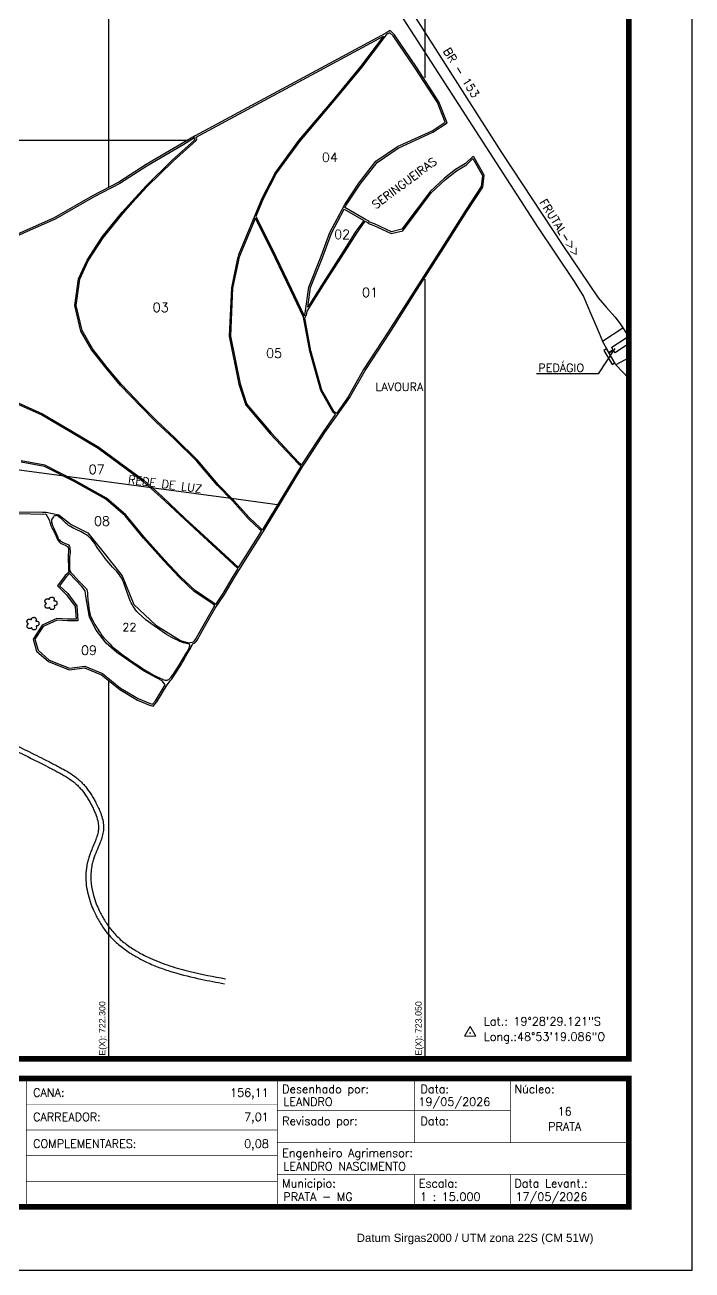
# Model space of a CAD drawing. Header units: millimetres. Extents: x 720489 to 723639, y 7843424 to 7847879.
# Drawn here: x 722057 to 723639, y 7843424 to 7846381 of the extents above; entities that cross this region are included whole.
import ezdxf
from ezdxf.enums import TextEntityAlignment as Align

# ---------------------------------------------------------------- set-up
doc = ezdxf.new("R2010")
doc.units = ezdxf.units.MM
for name, pattern in [('CONTINUO', [0]), ('HIDDEN', [0.375, 0.25, -0.125]), ('LIN0', [0])]:
    doc.linetypes.add(name, pattern=pattern)
for name, color, linetype in [('0114001123001', 5, 'Continuous'), ('0114001123002', 5, 'Continuous'), ('0114001123003', 5, 'Continuous'), ('0114001123004', 5, 'Continuous'), ('0114001123005', 5, 'Continuous'), ('0114001123006', 5, 'Continuous'), ('0114001123007', 5, 'Continuous'), ('0114001123008', 5, 'Continuous'), ('0114001123009', 5, 'Continuous'), ('0114001124', 1, 'Continuous'), ("CURSOS_D'ÁGUA", 4, 'Continuous'), ('ESTRADA', 1, 'HIDDEN'), ('MALHA', 8, 'Continuous'), ('MARGEM', 5, 'Continuous'), ('MATO', 3, 'Continuous'), ('REDE_DE_LUZ', 6, 'Continuous'), ('TEXTO', 7, 'Continuous'), ('TG', 7, 'LIN0')]:
    doc.layers.add(name, color=color, linetype=linetype)
doc.layers.add('0114001124022', color=5, linetype='Continuous', lineweight=25)
doc.styles.add('marcelo', font='arial.ttf')
doc.styles.add('Simplex', font='simplex.shx')
doc.styles.get("Standard").update_dxf_attribs({"font": 'arial.ttf'})

# ---------------------------------------------------------------- blocks, each defined once
blk = doc.blocks.new('mato')
at = {"layer": 'MATO', "color": 94, "linetype": 'CONTINUO'}
blk.add_lwpolyline([(734601.6, 7824194.7), (734600.8, 7824194.1), (734600, 7824193.3), (734599.1, 7824192.6), (734598, 7824192.3), (734596.9, 7824192.2), (734595.8, 7824192.2), (734594.9, 7824192.4), (734594.2, 7824192.7), (734593.5, 7824193.1), (734592.9, 7824193.6), (734592.3, 7824194.1), (734591.8, 7824194.7), (734591.5, 7824195.3), (734591.3, 7824195.9), (734591.2, 7824196.6), (734591, 7824197.5), (734591, 7824198.4), (734591, 7824199.3), (734591.2, 7824200), (734591.5, 7824200.5), (734591.9, 7824201), (734592.1, 7824201.5), (734592.4, 7824201.9), (734592.8, 7824202.3), (734594.2, 7824203.2), (734594.7, 7824203.6), (734594.5, 7824203.7), (734593.5, 7824204), (734593.1, 7824204.2), (734592.7, 7824204.5), (734592.3, 7824204.9), (734591.8, 7824205.6), (734591.3, 7824206.3), (734590.9, 7824207.1), (734590.7, 7824208), (734590.6, 7824208.8), (734590.7, 7824209.7), (734590.9, 7824210.7), (734591.3, 7824211.6), (734591.7, 7824212.4), (734592, 7824212.8), (734592.3, 7824213.1), (734592.7, 7824213.4), (734593.3, 7824213.8), (734593.9, 7824214.2), (734594.6, 7824214.5), (734595.3, 7824214.7), (734596, 7824214.8), (734596.6, 7824214.8), (734597.2, 7824214.8), (734597.8, 7824214.7), (734598.2, 7824214.6), (734598.7, 7824214.4), (734599.1, 7824214.3), (734599.5, 7824214), (734600, 7824213.4), (734600.5, 7824213), (734600.9, 7824212.8), (734601.1, 7824213.4), (734601.2, 7824214.2), (734601.3, 7824215.1), (734601.4, 7824215.5), (734601.5, 7824215.8), (734602, 7824216.5), (734602.3, 7824217), (734602.7, 7824217.4), (734603.2, 7824217.6), (734603.7, 7824217.8), (734604.3, 7824218), (734605.3, 7824218.4), (734605.8, 7824218.6), (734606.3, 7824218.7), (734606.9, 7824218.8), (734607.5, 7824218.8), (734608, 7824218.8), (734608.6, 7824218.7), (734609.1, 7824218.6), (734609.5, 7824218.4), (734610, 7824218.1), (734610.4, 7824217.9), (734610.7, 7824217.6), (734611, 7824217.2), (734611.3, 7824216.8), (734611.7, 7824216.3), (734611.9, 7824215.7), (734612.2, 7824215.1), (734612.4, 7824214.6), (734612.5, 7824214), (734612.5, 7824213.3), (734612.2, 7824212.1), (734611.9, 7824210.9), (734611.7, 7824210), (734612.4, 7824209.8), (734613.2, 7824209.9), (734614.1, 7824210), (734614.7, 7824209.9), (734615.4, 7824209.8), (734616, 7824209.5), (734616.6, 7824209.1), (734617.3, 7824208.6), (734617.8, 7824208.1), (734618.2, 7824207.9), (734618.6, 7824207.5), (734618.8, 7824207), (734619, 7824205.5), (734619.1, 7824203.9), (734619.1, 7824202.4), (734618.8, 7824201.5), (734618.4, 7824200.9), (734618, 7824200.3), (734617.5, 7824199.8), (734617, 7824199.3), (734616.5, 7824199), (734615.7, 7824198.7), (734614.9, 7824198.5), (734614.1, 7824198.3), (734613.3, 7824198.6), (734612.6, 7824198.7), (734612.1, 7824198.5), (734612.3, 7824197.3), (734613.2, 7824194.3), (734613.1, 7824193.5), (734613, 7824192.9), (734612.3, 7824191.8), (734611.9, 7824191.2), (734611.4, 7824190.7), (734611, 7824190.3), (734610.6, 7824189.9), (734610.1, 7824189.6), (734609.5, 7824189.4), (734608.8, 7824189.2), (734608.2, 7824189.2), (734607.5, 7824189.1), (734606.8, 7824189.2), (734605.7, 7824189.3), (734605.3, 7824189.5), (734604.8, 7824189.7), (734604.2, 7824190.1), (734603.7, 7824190.7), (734603.2, 7824191.3), (734602.7, 7824191.7), (734602.3, 7824192.2), (734602, 7824192.7), (734601.9, 7824194.3), (734601.7, 7824195)], dxfattribs=at)

msp = doc.modelspace()

# ---------------------------------------------------------------- linework, layer by layer
at = {"layer": '0114001123001'}
msp.add_lwpolyline([(722864.3, 7845914.5), (722870, 7845911.3), (722871.8, 7845909.2), (722884.3, 7845904.7), (722926, 7845885.2), (722953.3, 7845892.1), (722990.7, 7845942), (723021.5, 7845982.7), (723055, 7846013.7), (723080.8, 7846034.4), (723104.7, 7846048.4), (723119.4, 7846063.3), (723142.1, 7846022.9), (723139.3, 7845996.7), (723102, 7845939.9), (723047.2, 7845853.9), (722984.2, 7845755), (722918.9, 7845652), (722860.3, 7845562.3), (722823.5, 7845497.5), (722820.5, 7845493.1), (722795.9, 7845458.2), (722792.9, 7845460.2), (722790.7, 7845462.1), (722761.5, 7845513.8), (722735.4, 7845607), (722721.1, 7845685.3), (722724.5, 7845691.1), (722725.8, 7845695.3), (722726.6, 7845701), (722767.8, 7845766.5), (722815, 7845840.7), (722845.5, 7845888.9)], close=True, dxfattribs=at)
at = {"layer": '0114001123002'}
msp.add_lwpolyline([(722814.2, 7845943.3), (722860.8, 7845916.5), (722842.2, 7845891.1), (722811.6, 7845842.8), (722764.4, 7845768.6), (722728, 7845710.7), (722734.7, 7845757), (722763.6, 7845830.1), (722783.9, 7845886.5)], close=True, dxfattribs=at)
at = {"layer": '0114001123003'}
msp.add_lwpolyline([(722463, 7846114), (722907.6, 7846354.1), (722853.3, 7846281.8), (722787.8, 7846202.6), (722705.7, 7846106.2), (722651.4, 7846031), (722619.3, 7845968.8), (722597.1, 7845914.4), (722564, 7845834.7), (722561.9, 7845828.2), (722560.4, 7845823.2), (722546.7, 7845756.5), (722541.6, 7845641.4), (722564.8, 7845527.6), (722581.1, 7845477.8), (722581.7, 7845478.2), (722583.4, 7845475.3), (722638.5, 7845410.2), (722704.8, 7845339.8), (722712.4, 7845333.8), (722619.8, 7845181.5), (722616.7, 7845184.9), (722588.9, 7845211.2), (722552.3, 7845251.9), (722515.5, 7845289.6), (722467.2, 7845346.8), (722413.7, 7845399.3), (722369.8, 7845440.6), (722334.2, 7845476.7), (722285.8, 7845526.7), (722252.1, 7845567.4), (722218, 7845610.6), (722192.8, 7845655), (722178.4, 7845714.4), (722186.9, 7845776.7), (722207.2, 7845820.9), (722242.5, 7845875.5), (722290.1, 7845933.8), (722313, 7845959.5), (722346.5, 7845996.2), (722408.6, 7846057.1), (722463.4, 7846106.2), (722464.7, 7846110.2)], close=True, dxfattribs=at)
at = {"layer": '0114001123004'}
msp.add_lwpolyline([(722604.9, 7845925.5), (722608.8, 7845918.7), (722653.2, 7845829), (722689.7, 7845753.4), (722719.4, 7845690.3), (722720.8, 7845692.7), (722721.8, 7845696.2), (722730.8, 7845758), (722759.9, 7845831.5), (722780.2, 7845888.1), (722815.6, 7845954.4), (722848.8, 7846005.4), (722889.6, 7846057.2), (722940.4, 7846091.8), (723022.9, 7846129.3), (723053.7, 7846150.2), (723035.5, 7846196.6), (722982.6, 7846278.2), (722930.7, 7846354.6), (722922.4, 7846362.3), (722914.6, 7846357.9), (722913.9, 7846357.5), (722855.7, 7846279.9), (722790.1, 7846200.7), (722708, 7846104.3), (722653.9, 7846029.5), (722622, 7845967.6)], close=True, dxfattribs=at)
at = {"layer": '0114001123005'}
msp.add_lwpolyline([(722603.4, 7845922), (722599.9, 7845913.2), (722566.9, 7845833.6), (722564.8, 7845827.3), (722563.3, 7845822.5), (722549.7, 7845756.1), (722544.6, 7845641.7), (722567.7, 7845528.4), (722582.9, 7845482), (722585.9, 7845477.1), (722640.8, 7845412.2), (722706.8, 7845342), (722714, 7845336.3), (722719.9, 7845345.7), (722765.4, 7845414.9), (722794.1, 7845455.7), (722791, 7845457.8), (722788.3, 7845460.2), (722758.8, 7845512.6), (722732.5, 7845606.4), (722717.9, 7845686.6), (722687, 7845752.1), (722650.5, 7845827.7), (722606.1, 7845917.3)], close=True, dxfattribs=at)
at = {"layer": '0114001123006'}
msp.add_lwpolyline([(722032.5, 7845487.2), (722098.8, 7845457.5), (722166.2, 7845417.9), (722232.1, 7845378), (722280.9, 7845342.9), (722339, 7845299.9), (722381.7, 7845262), (722437.4, 7845209.1), (722473, 7845176.3), (722531.9, 7845122.1), (722563.9, 7845092.6), (722580.4, 7845118.9), (722618.2, 7845178.8), (722614.6, 7845182.8), (722586.7, 7845209.1), (722550.1, 7845249.8), (722513.3, 7845287.6), (722465, 7845344.7), (722411.6, 7845397.1), (722367.7, 7845438.5), (722332.1, 7845474.6), (722283.5, 7845524.7), (722249.7, 7845565.5), (722215.5, 7845608.9), (722190, 7845653.9), (722175.4, 7845714.3), (722184, 7845777.6), (722204.5, 7845822.3), (722240.1, 7845877.2), (722287.8, 7845935.8), (722310.8, 7845961.5), (722344.4, 7845998.3), (722406.6, 7846059.3), (722459.3, 7846107), (722460.7, 7846109.7), (722459.2, 7846112.6), (722434.3, 7846096.9), (722346.5, 7846045.7), (722282.1, 7846004.2), (722219.4, 7845971.8), (722128.7, 7845919.5), (722062.7, 7845890.1), (722004.1, 7845863.5)], dxfattribs=at)
at = {"layer": '0114001123007'}
msp.add_lwpolyline([(722031.4, 7845484.4), (722097.4, 7845454.8), (722164.6, 7845415.3), (722230.5, 7845375.5), (722279.2, 7845340.5), (722337.1, 7845297.6), (722379.7, 7845259.8), (722435.3, 7845207), (722470.9, 7845174.1), (722529.9, 7845119.9), (722562.3, 7845090), (722550.4, 7845071.2), (722526.7, 7845030.8), (722509.4, 7845005), (722502.8, 7845009.4), (722460.5, 7845037.8), (722425.7, 7845070.6), (722388.3, 7845111), (722340.9, 7845163.7), (722296.6, 7845217.3), (722250.7, 7845257.2), (722175.3, 7845299.4), (722104.3, 7845335.1), (722048.4, 7845345.5)], dxfattribs=at)
at = {"layer": '0114001123008'}
msp.add_lwpolyline([(722042.5, 7845224.4), (722099, 7845223.5), (722107.6, 7845224), (722137.6, 7845217.7), (722167, 7845194.5), (722206.5, 7845175.2), (722245.2, 7845126.6), (722287.7, 7845072.8), (722315, 7845004.3), (722367.8, 7844955.3), (722426, 7844918.8), (722444.9, 7844914), (722457.7, 7844915.7), (722462.8, 7844923.4), (722479.6, 7844953.8), (722505.1, 7844998.4), (722507.8, 7845002.5), (722501.1, 7845006.9), (722458.6, 7845035.5), (722423.6, 7845068.4), (722386.1, 7845109), (722338.6, 7845161.8), (722294.5, 7845215.2), (722248.9, 7845254.7), (722173.9, 7845296.7), (722103.3, 7845332.2), (722047.9, 7845342.6)], dxfattribs=at)
at = {"layer": '0114001123009'}
msp.add_lwpolyline([(722155.8, 7845070.9), (722139.4, 7845049.1), (722158.5, 7845030.6), (722180.2, 7845001.5), (722182.7, 7844966.1), (722158.1, 7844966.1), (722133.4, 7844967.7), (722100.4, 7844952.6), (722080.9, 7844922.1), (722088.2, 7844895.9), (722114.7, 7844872.7), (722162.6, 7844853.6), (722199.1, 7844858.4), (722240.9, 7844841), (722284.1, 7844806.2), (722325.6, 7844781.3), (722354, 7844769.6), (722359.8, 7844768.1), (722366.5, 7844775.9), (722389.6, 7844813.6), (722382.8, 7844823.3), (722338.3, 7844847.5), (722275.3, 7844890.4), (722249.8, 7844912.5), (722226, 7844943.6), (722210.1, 7844974.2), (722201.3, 7845024.4), (722200.1, 7845036.9), (722192.1, 7845047.2), (722162.6, 7845078.1)], close=True, dxfattribs=at)
at = {"layer": '0114001124', "linetype": 'Continuous'}
msp.add_lwpolyline([(722042.3, 7845220.4), (722099.1, 7845219.4), (722106.8, 7845219.9), (722106.9, 7845219.9), (722114.7, 7845205.3), (722115.5, 7845203), (722116.2, 7845200.5), (722117.1, 7845197.7), (722118.1, 7845194.5), (722119.3, 7845191), (722121, 7845187.4), (722122.8, 7845183.6), (722124.7, 7845180), (722126.7, 7845176.3), (722130.3, 7845168.7), (722131.9, 7845164.8), (722133.5, 7845160.6), (722135.7, 7845156.7), (722138.3, 7845153.3), (722141.3, 7845150.6), (722144.8, 7845148.3), (722148.6, 7845146.8), (722152.3, 7845145.5), (722155.8, 7845143.8), (722158.4, 7845142.2), (722160, 7845140.1), (722160.6, 7845137.4), (722160.7, 7845134.1), (722160.6, 7845130.3), (722160, 7845121.8), (722159.8, 7845117.6), (722159.8, 7845113.5), (722159.7, 7845109.2), (722159.7, 7845104.8), (722160.1, 7845100.8), (722160.6, 7845094.5), (722160.6, 7845091.9), (722160.4, 7845089.5), (722160.2, 7845087.5), (722160.4, 7845085.3), (722161.2, 7845082.8), (722161.8, 7845081.8), (722152.8, 7845073.6), (722134, 7845048.7), (722155.5, 7845028), (722176.3, 7845000), (722178.4, 7844970.1), (722158.2, 7844970.1), (722132.7, 7844971.7), (722097.6, 7844955.8), (722076.6, 7844922.7), (722084.7, 7844893.7), (722112.6, 7844869.2), (722162.1, 7844849.5), (722198.5, 7844854.3), (722238.8, 7844837.5), (722281.8, 7844802.9), (722323.8, 7844777.7), (722352.7, 7844765.8), (722361.2, 7844763.6), (722369.8, 7844773.6), (722394.4, 7844813.7), (722402.6, 7844824.2), (722404.6, 7844826.7), (722406.9, 7844829.9), (722411.7, 7844837.4), (722414, 7844841.1), (722416.3, 7844844.7), (722422, 7844853.5), (722428.1, 7844863.3), (722430.7, 7844867.6), (722432.8, 7844871.3), (722434.8, 7844874.5), (722439, 7844881.9), (722444.1, 7844891.2), (722447, 7844895.8), (722449.5, 7844900.2), (722451.6, 7844904.5), (722453.5, 7844908.4), (722455.2, 7844911.9), (722459.6, 7844913), (722463.1, 7844917), (722465.7, 7844920.3), (722483.1, 7844951.8), (722508.5, 7844996.3), (722530.1, 7845028.7), (722553.8, 7845069.1), (722583.8, 7845116.7), (722621.9, 7845177.2), (722716.4, 7845332.7), (722723.3, 7845343.5), (722768.7, 7845412.7), (722823.8, 7845490.9), (722826.9, 7845495.4), (722863.7, 7845560.2), (722922.3, 7845649.8), (722987.5, 7845752.8), (723050.6, 7845851.7), (723105.4, 7845937.8), (723143.1, 7845995.3), (723146.3, 7846023.7), (723122.5, 7846066), (723119.2, 7846068.7), (723102.2, 7846051.6), (723078.5, 7846037.7), (723052.3, 7846016.7), (723018.5, 7845985.4), (722987.5, 7845944.4), (722950.9, 7845895.6), (722926.4, 7845889.5), (722885.9, 7845908.4), (722874.2, 7845912.7), (722872.6, 7845914.5), (722864.6, 7845918.8), (722816.1, 7845946.9), (722819.1, 7845952.4), (722852.1, 7846003), (722892.3, 7846054.2), (722942.4, 7846088.3), (723024.9, 7846125.8), (723058.6, 7846148.6), (723039.1, 7846198.4), (722986, 7846280.4), (722933.8, 7846357.2), (722923, 7846367.2), (722912.7, 7846361.4), (722460.9, 7846117.5), (722460.9, 7846117.4), (722432.2, 7846100.4), (722344.4, 7846049.1), (722280.1, 7846007.7), (722217.5, 7845975.3), (722126.8, 7845923), (722061.1, 7845893.7), (722002.2, 7845867.1)], dxfattribs=at)
at = {"layer": '0114001124022', "linetype": 'Continuous'}
msp.add_lwpolyline([(722209, 7844995.1), (722210.2, 7844987.2), (722210.9, 7844983.4), (722212.1, 7844979.5), (722215.2, 7844972.1), (722217.8, 7844967), (722222.8, 7844957.4), (722228.3, 7844948.4), (722234, 7844939.9), (722236.2, 7844936.4), (722239.8, 7844931.2), (722243.5, 7844926.5), (722247.1, 7844922.5), (722252.6, 7844916.7), (722259.1, 7844910.1), (722262.4, 7844906.9), (722265.7, 7844903.6), (722269.1, 7844900.7), (722278.5, 7844893.5), (722283.8, 7844889.1), (722289.7, 7844884.7), (722299.2, 7844877.9), (722307, 7844872.4), (722312.4, 7844868.8), (722325, 7844860.6), (722333, 7844855.1), (722341, 7844849.6), (722349.1, 7844844.4), (722357, 7844839.7), (722361, 7844837.7), (722368.9, 7844834), (722376.4, 7844830.4), (722383.4, 7844827.3), (722386.4, 7844826.1), (722389.3, 7844825.3), (722392.1, 7844824.9), (722394.1, 7844825.2), (722396.1, 7844825.7), (722398.1, 7844826.6), (722400.1, 7844828.2), (722402.8, 7844831.3), (722405.9, 7844835.1), (722410.6, 7844841), (722412.9, 7844844.5), (722420.6, 7844856.9), (722433, 7844878.1), (722431.8, 7844876), (722438, 7844886.4), (722441.7, 7844892), (722446.8, 7844901.9), (722447.8, 7844904.1), (722448.4, 7844906.2), (722448.4, 7844908), (722447.5, 7844909.8), (722446.3, 7844910.9), (722444.7, 7844911.5), (722443.1, 7844911.6), (722440.1, 7844911.9), (722436.1, 7844912.9), (722432.8, 7844913.9), (722424.8, 7844917.1), (722420.5, 7844919), (722411.8, 7844922.8), (722403.7, 7844927), (722392.5, 7844933.7), (722382.2, 7844940.8), (722371.3, 7844948.4), (722355.5, 7844959.4), (722345, 7844967.7), (722335, 7844975.9), (722325.5, 7844985.1), (722322.6, 7844988.4), (722319.6, 7844992), (722316.8, 7844996.1), (722314, 7845000.3), (722311.5, 7845004.6), (722309.2, 7845009), (722307, 7845013.3), (722303.4, 7845022), (722298.5, 7845035.4), (722295.3, 7845044.5), (722291.3, 7845056.3), (722288.7, 7845062.8), (722286.6, 7845067.2), (722284.1, 7845071.3), (722281.3, 7845075.2), (722278.1, 7845079.1), (722274.9, 7845082.9), (722265.1, 7845093.3), (722260.9, 7845097.8), (722255.7, 7845103.4), (722251, 7845108.8), (722247.3, 7845113.8), (722241.5, 7845121.7), (722234.8, 7845131.1), (722228.6, 7845140.3), (722222.8, 7845149.1), (722220, 7845153.2), (722213.9, 7845160.6), (722210.5, 7845164.1), (722206.8, 7845167.2), (722202.8, 7845170.1), (722198.7, 7845172.8), (722194.5, 7845175.2), (722190.2, 7845177.5), (722185.7, 7845179.4), (722183.4, 7845180.4), (722177, 7845183.3), (722172.8, 7845185.4), (722164.9, 7845189.6), (722160.7, 7845192.4), (722156.9, 7845195.2), (722153.5, 7845198.2), (722151.7, 7845199.9), (722148.4, 7845203.1), (722143.5, 7845208.1), (722140.4, 7845210.7), (722137.7, 7845212.9), (722135.5, 7845214.5), (722133.7, 7845215.4), (722132.3, 7845215.7), (722130.4, 7845215.8), (722128.7, 7845215.4), (722127.6, 7845215.1), (722126, 7845214.1), (722124.8, 7845213.1), (722122.2, 7845209.4), (722120.9, 7845207.3), (722120, 7845204.8), (722120, 7845201.9), (722120.4, 7845198.8), (722121.4, 7845195.8), (722122.4, 7845192.6), (722123.9, 7845189.3), (722125.6, 7845185.8), (722127.4, 7845182.3), (722129, 7845178.9), (722134, 7845166.1), (722135.4, 7845162.8), (722137, 7845160), (722138.8, 7845157.8), (722140.9, 7845156), (722143.5, 7845154.1), (722146.3, 7845152.4), (722152.3, 7845149.7), (722155.4, 7845148.5), (722161.1, 7845146.1), (722162.6, 7845142.4), (722163.2, 7845139), (722163.6, 7845135.4), (722164.1, 7845131.9), (722164.1, 7845128.4), (722163.3, 7845122), (722162.9, 7845118.9), (722162.5, 7845112.5), (722162.8, 7845102.4), (722163, 7845091.6), (722163.1, 7845088.4), (722163.5, 7845085.6), (722164.5, 7845083), (722166.1, 7845080.7), (722170.5, 7845075.8), (722178.5, 7845067.1), (722186.8, 7845058.5), (722193.6, 7845051.2), (722197.5, 7845047.5), (722203.2, 7845041.5), (722204.2, 7845039.3), (722204.9, 7845036.5), (722205.1, 7845033.1), (722205.4, 7845028), (722206.5, 7845014.8), (722207.7, 7845004.4)], close=True, dxfattribs=at)
at = {"layer": "CURSOS_D'ÁGUA", "color": 4, "linetype": 'Continuous'}
for points, knots in [([(720861, 7844496.3), (720864.8, 7844501.1), (720868.6, 7844506), (720877, 7844516.2), (720881.7, 7844521.6), (720891.6, 7844531.4), (720896.8, 7844536), (720904.7, 7844541.5), (720907, 7844542.9), (720911.9, 7844545.6), (720914.4, 7844546.8), (720922.1, 7844550), (720927.3, 7844551.6), (720938.2, 7844554), (720943.7, 7844554.7), (720954.9, 7844555.4), (720960.7, 7844555.5), (720977.1, 7844554.9), (720987.9, 7844553.7), (721009.6, 7844550.6), (721020.4, 7844548.8), (721035.4, 7844546.4), (721039.6, 7844545.8), (721047.6, 7844544.7), (721051.3, 7844544.2), (721058.7, 7844543.4), (721062.4, 7844543), (721073.3, 7844542.1), (721080.5, 7844541.7), (721102, 7844540.8), (721116.1, 7844541), (721137.2, 7844541.9), (721144.2, 7844542.4), (721157.2, 7844543.3), (721163.1, 7844543.9), (721175.9, 7844545.1), (721182.8, 7844545.8), (721196.7, 7844547.5), (721203.6, 7844548.4), (721224.4, 7844551.5), (721238.2, 7844554.1), (721259.9, 7844559.1), (721267.9, 7844561.2), (721286.1, 7844566.6), (721296.2, 7844570.2), (721310.7, 7844576.1), (721315.3, 7844578.1), (721323.5, 7844582), (721327.2, 7844583.9), (721334.6, 7844587.8), (721338.2, 7844589.8), (721349, 7844596.1), (721356.1, 7844600.6), (721377.1, 7844614.7), (721390.7, 7844625), (721410.9, 7844640.4), (721417.4, 7844645.4), (721430.6, 7844655.4), (721437.3, 7844660.3), (721448.9, 7844668.5), (721453.9, 7844671.8), (721463.2, 7844677.8), (721467.7, 7844680.4), (721477.5, 7844686), (721483, 7844688.9), (721494.1, 7844694.2), (721499.8, 7844696.7), (721516.8, 7844703.4), (721528.5, 7844707.2), (721556.8, 7844714.3), (721573.8, 7844716.9), (721596.6, 7844718.1), (721602.5, 7844718.2), (721612.9, 7844718), (721617.5, 7844717.8), (721625.4, 7844717.2), (721628.7, 7844716.9), (721638.5, 7844715.8), (721645, 7844714.8), (721657.8, 7844712.5), (721664.1, 7844711.2), (721680.2, 7844707.9), (721689.8, 7844705.9), (721703.2, 7844703.7), (721707, 7844703.2), (721714.3, 7844702.4), (721717.7, 7844702.1), (721723.7, 7844701.7), (721726.3, 7844701.6), (721731.4, 7844701.6), (721734, 7844701.6), (721741.9, 7844701.9), (721747.1, 7844702.2), (721764.1, 7844703.9), (721776, 7844705.7), (721793.6, 7844708.5), (721799.1, 7844709.4), (721809.1, 7844710.9), (721813.6, 7844711.6), (721822.7, 7844712.8), (721827.2, 7844713.4), (721840.8, 7844714.9), (721849.9, 7844715.6), (721865.8, 7844716.3), (721872.6, 7844716.4), (721886.7, 7844716.1), (721894.1, 7844715.7), (721905.7, 7844714.5), (721910, 7844713.9), (721918.5, 7844712.6), (721922.7, 7844711.8), (721931.1, 7844709.9), (721935.3, 7844708.9), (721947.7, 7844705.5), (721955.9, 7844702.9), (721970, 7844697.9), (721976, 7844695.7), (721986.1, 7844691.7), (721990.3, 7844690), (721998.6, 7844686.5), (722002.7, 7844684.7), (722015.1, 7844679.4), (722023.3, 7844675.7), (722047.6, 7844664.6), (722063.6, 7844656.8), (722087.1, 7844645.1), (722094.6, 7844641.4), (722106.4, 7844635.3), (722110.7, 7844633.1), (722118.8, 7844629), (722122.5, 7844627.1), (722129.9, 7844623.2), (722133.6, 7844621.3), (722141.1, 7844617.4), (722144.8, 7844615.4), (722157, 7844608.6), (722165.3, 7844603.5), (722176.3, 7844595.6), (722179.3, 7844593.2), (722184.8, 7844588.7), (722187.2, 7844586.5), (722191.9, 7844581.9), (722194.2, 7844579.6), (722198.6, 7844574.7), (722200.7, 7844572.2), (722206.8, 7844564.6), (722210.6, 7844559.2), (722216.4, 7844550.1), (722218.5, 7844546.5), (722222.3, 7844539.8), (722224, 7844536.7), (722226.6, 7844531.6), (722227.6, 7844529.6), (722229.6, 7844525.6), (722230.6, 7844523.5), (722233.4, 7844517.4), (722235.2, 7844513.2), (722238.7, 7844503.9), (722240.3, 7844498.6), (722242.7, 7844488), (722243.5, 7844482.6), (722243.6, 7844475.1), (722243.5, 7844473), (722243.2, 7844468.9), (722243, 7844466.9), (722242, 7844460.2), (722240.9, 7844455.7), (722238.2, 7844446.7), (722236.6, 7844442.3), (722232.4, 7844431.5), (722229.6, 7844425.2), (722224.4, 7844412.7), (722221.9, 7844406.5), (722219.1, 7844397.9), (722218.4, 7844395.6), (722217.2, 7844390.8), (722216.6, 7844388.5), (722215.2, 7844381.3), (722214.5, 7844376.5), (722213.1, 7844362), (722213.2, 7844352.3), (722215.2, 7844332.9), (722217.1, 7844323.3), (722221.6, 7844307.3), (722223.8, 7844300.7), (722228.5, 7844288.7), (722230.9, 7844283.3), (722235.3, 7844273.9), (722237.3, 7844270), (722241.4, 7844262.3), (722243.6, 7844258.5), (722250.4, 7844247.4), (722255.4, 7844240.3), (722263.7, 7844229.7), (722266.9, 7844226), (722273.5, 7844218.9), (722277, 7844215.4), (722284.1, 7844208.8), (722287.9, 7844205.6), (722299.3, 7844196.3), (722307.4, 7844190.6), (722322.6, 7844181.1), (722329.5, 7844177.2), (722342.3, 7844170.4), (722348.1, 7844167.6), (722369.2, 7844157.9), (722384.7, 7844152), (722416.4, 7844141.6), (722432.6, 7844137.2), (722476.4, 7844126.6), (722504.5, 7844121.3), (722532.7, 7844116)], [0, 0, 0, 0, 17.411338, 17.411338, 37.539366, 37.539366, 57.667395, 57.667395, 65.946117, 65.946117, 74.224839, 74.224839, 90.782284, 90.782284, 107.339729, 107.339729, 123.897174, 123.897174, 154.226009, 154.226009, 184.554845, 184.554845, 196.659811, 196.659811, 207.486984, 207.486984, 218.314156, 218.314156, 239.9685, 239.9685, 283.277188, 283.277188, 304.923634, 304.923634, 322.989842, 322.989842, 343.99942, 343.99942, 365.008998, 365.008998, 407.028155, 407.028155, 431.988501, 431.988501, 464.742053, 464.742053, 480.010578, 480.010578, 492.788369, 492.788369, 505.566161, 505.566161, 531.121745, 531.121745, 582.232912, 582.232912, 606.908624, 606.908624, 631.584336, 631.584336, 649.093115, 649.093115, 664.317383, 664.317383, 682.245172, 682.245172, 700.172962, 700.172962, 735.244159, 735.244159, 784.337685, 784.337685, 801.136088, 801.136088, 814.415784, 814.415784, 823.968472, 823.968472, 843.073848, 843.073848, 862.179224, 862.179224, 891.850011, 891.850011, 903.929871, 903.929871, 914.657522, 914.657522, 922.804498, 922.804498, 930.951473, 930.951473, 947.245424, 947.245424, 983.498633, 983.498633, 999.907209, 999.907209, 1013.285215, 1013.285215, 1026.663222, 1026.663222, 1053.419234, 1053.419234, 1073.261881, 1073.261881, 1095.039928, 1095.039928, 1107.664603, 1107.664603, 1120.289279, 1120.289279, 1132.913954, 1132.913954, 1158.163306, 1158.163306, 1176.864187, 1176.864187, 1190.284361, 1190.284361, 1203.704536, 1203.704536, 1230.544884, 1230.544884, 1283.875586, 1283.875586, 1309.050476, 1309.050476, 1323.502374, 1323.502374, 1335.856608, 1335.856608, 1348.210842, 1348.210842, 1360.565076, 1360.565076, 1388.917913, 1388.917913, 1400.116656, 1400.116656, 1409.664851, 1409.664851, 1419.213046, 1419.213046, 1428.76124, 1428.76124, 1447.85763, 1447.85763, 1459.783093, 1459.783093, 1469.942888, 1469.942888, 1476.283166, 1476.283166, 1482.623445, 1482.623445, 1495.304002, 1495.304002, 1510.746941, 1510.746941, 1526.18988, 1526.18988, 1532.072296, 1532.072296, 1537.954711, 1537.954711, 1551.528109, 1551.528109, 1565.101506, 1565.101506, 1584.972576, 1584.972576, 1604.843645, 1604.843645, 1612.405025, 1612.405025, 1619.966404, 1619.966404, 1635.089163, 1635.089163, 1665.334681, 1665.334681, 1695.580199, 1695.580199, 1716.701757, 1716.701757, 1734.768648, 1734.768648, 1748.104184, 1748.104184, 1761.43972, 1761.43972, 1788.110791, 1788.110791, 1803.190719, 1803.190719, 1818.270648, 1818.270648, 1833.350576, 1833.350576, 1863.510433, 1863.510433, 1887.547183, 1887.547183, 1907.018737, 1907.018737, 1957.650219, 1957.650219, 2008.2817, 2008.2817, 2093.795411, 2093.795411, 2093.795411, 2093.795411]), ([(720870.4, 7844488.9), (720873.8, 7844493.2), (720877.2, 7844497.5), (720885.1, 7844507.1), (720889.5, 7844512.3), (720898.7, 7844521.6), (720903.3, 7844525.8), (720909.9, 7844530.5), (720911.6, 7844531.6), (720915, 7844533.7), (720916.8, 7844534.6), (720920.4, 7844536.3), (720922.2, 7844537.1), (720927.8, 7844539.2), (720931.7, 7844540.3), (720942.8, 7844542.6), (720950.3, 7844543.3), (720965.9, 7844543.5), (720974.1, 7844543), (720990.8, 7844541.2), (720999.4, 7844540), (721016.7, 7844537.3), (721025.4, 7844535.8), (721038.2, 7844533.9), (721042.3, 7844533.3), (721050.4, 7844532.3), (721054.5, 7844531.8), (721062.5, 7844531), (721066.5, 7844530.6), (721078.4, 7844529.7), (721086.2, 7844529.4), (721109.5, 7844528.8), (721124.8, 7844529.2), (721147.3, 7844530.5), (721154.5, 7844531.1), (721168.1, 7844532.3), (721174.4, 7844532.9), (721187.1, 7844534.3), (721193.5, 7844535), (721212.7, 7844537.5), (721225.6, 7844539.6), (721252.6, 7844544.9), (721266.6, 7844548.2), (721287.4, 7844554.5), (721294.2, 7844556.8), (721306.5, 7844561.4), (721311.9, 7844563.6), (721322.3, 7844568.1), (721327.3, 7844570.5), (721337.2, 7844575.5), (721342, 7844578.2), (721356.3, 7844586.5), (721365.6, 7844592.4), (721382.5, 7844604.1), (721390.1, 7844609.7), (721404.1, 7844620.1), (721410.4, 7844624.9), (721422.9, 7844634.5), (721429.1, 7844639.3), (721441.6, 7844648.6), (721447.9, 7844653.2), (721459.1, 7844660.9), (721464, 7844664.1), (721473.3, 7844669.8), (721477.7, 7844672.4), (721490.4, 7844679.3), (721498.9, 7844683.3), (721516.5, 7844690.5), (721525.5, 7844693.6), (721555, 7844702), (721576.1, 7844705.4), (721602.2, 7844706.2), (721607.2, 7844706.2), (721616.3, 7844705.9), (721620.4, 7844705.6), (721628.7, 7844704.9), (721632.8, 7844704.4), (721641, 7844703.2), (721645.1, 7844702.6), (721657.4, 7844700.3), (721665.6, 7844698.6), (721682.3, 7844695.2), (721690.7, 7844693.5), (721703.3, 7844691.6), (721707.5, 7844691), (721715.4, 7844690.2), (721719.1, 7844689.9), (721726.6, 7844689.6), (721730.4, 7844689.6), (721737.8, 7844689.7), (721741.6, 7844689.9), (721752.8, 7844690.6), (721760.2, 7844691.4), (721777.9, 7844693.8), (721788.2, 7844695.5), (721802.6, 7844697.8), (721806.8, 7844698.5), (721815.3, 7844699.7), (721819.5, 7844700.3), (721832.1, 7844701.9), (721840.6, 7844702.8), (721857.3, 7844704), (721865.7, 7844704.3), (721880, 7844704.3), (721886, 7844704.1), (721897, 7844703.4), (721901.9, 7844702.9), (721910, 7844701.8), (721913.1, 7844701.3), (721919.3, 7844700.2), (721922.4, 7844699.6), (721931.7, 7844697.5), (721937.9, 7844695.8), (721956.3, 7844690.3), (721968.5, 7844685.8), (721986.2, 7844678.7), (721991.9, 7844676.3), (722003.1, 7844671.6), (722008.6, 7844669.1), (722025.3, 7844661.7), (722036.3, 7844656.6), (722069.1, 7844640.9), (722090.8, 7844629.9), (722116.2, 7844616.8), (722119.8, 7844614.9), (722126.9, 7844611.3), (722130.4, 7844609.4), (722137.4, 7844605.7), (722140.9, 7844603.8), (722151.1, 7844598), (722157.7, 7844594), (722167.3, 7844587.3), (722170.6, 7844584.8), (722175.7, 7844580.6), (722177.7, 7844578.9), (722182, 7844574.9), (722184.4, 7844572.5), (722189, 7844567.5), (722191.2, 7844565), (722197.5, 7844557), (722201.5, 7844551.3), (722207.1, 7844542.3), (722208.9, 7844539.2), (722212.1, 7844533.4), (722213.6, 7844530.8), (722215.8, 7844526.5), (722216.6, 7844524.8), (722218.2, 7844521.6), (722219, 7844519.9), (722221.3, 7844515), (722222.8, 7844511.7), (722226.5, 7844502.4), (722228.5, 7844496.5), (722230.4, 7844488.4), (722230.8, 7844486), (722231.4, 7844481.2), (722231.6, 7844478.7), (722231.6, 7844474.8), (722231.5, 7844473.4), (722231.3, 7844470.5), (722231.2, 7844469.1), (722230.4, 7844463.2), (722229.3, 7844458.7), (722226.5, 7844449.5), (722224.8, 7844444.9), (722221, 7844435.5), (722218.9, 7844430.7), (722215.4, 7844422.4), (722214, 7844418.9), (722211.4, 7844412.5), (722210.4, 7844409.6), (722208.7, 7844404.8), (722208.1, 7844403), (722207, 7844399.3), (722206.5, 7844397.4), (722205.1, 7844391.8), (722204.3, 7844388.1), (722202.3, 7844376.8), (722201.6, 7844369.2), (722201.3, 7844353.9), (722201.7, 7844346.2), (722203.5, 7844330.9), (722205, 7844323.3), (722208.7, 7844308.4), (722211, 7844301.1), (722215.7, 7844288.2), (722218, 7844282.7), (722222.4, 7844273.1), (722224.3, 7844269), (722228.5, 7844261), (722230.6, 7844257.1), (722237.4, 7844245.4), (722242.4, 7844237.8), (722250.8, 7844226.6), (722254.1, 7844222.6), (722260.8, 7844214.8), (722264.3, 7844211.1), (722271.7, 7844203.9), (722275.4, 7844200.5), (722287.2, 7844190.5), (722295.4, 7844184.4), (722311.2, 7844174), (722318.6, 7844169.6), (722332.5, 7844161.9), (722339.1, 7844158.6), (722356, 7844150.7), (722366.5, 7844146.3), (722387.7, 7844138.4), (722398.4, 7844134.8), (722430.7, 7844125.1), (722452.6, 7844119.8), (722493.2, 7844111.2), (722511.8, 7844107.7), (722530.5, 7844104.2)], [0, 0, 0, 0, 15.695879, 15.695879, 35.985098, 35.985098, 56.274316, 56.274316, 63.287388, 63.287388, 70.30046, 70.30046, 77.313532, 77.313532, 91.339676, 91.339676, 115.762489, 115.762489, 140.185302, 140.185302, 164.608115, 164.608115, 189.030927, 189.030927, 200.547341, 200.547341, 212.063754, 212.063754, 223.580167, 223.580167, 246.612994, 246.612994, 292.678647, 292.678647, 314.529402, 314.529402, 333.630248, 333.630248, 352.731094, 352.731094, 390.932785, 390.932785, 433.280834, 433.280834, 454.517225, 454.517225, 471.760987, 471.760987, 488.050378, 488.050378, 504.33977, 504.33977, 536.918553, 536.918553, 564.992925, 564.992925, 588.532048, 588.532048, 612.071172, 612.071172, 635.610296, 635.610296, 653.58579, 653.58579, 668.993659, 668.993659, 697.708393, 697.708393, 726.423127, 726.423127, 790.081023, 790.081023, 805.219191, 805.219191, 817.858642, 817.858642, 830.443292, 830.443292, 843.027942, 843.027942, 868.197242, 868.197242, 893.605248, 893.605248, 906.008662, 906.008662, 917.048725, 917.048725, 928.088788, 928.088788, 939.128851, 939.128851, 961.208977, 961.208977, 991.888721, 991.888721, 1004.583852, 1004.583852, 1017.278984, 1017.278984, 1042.669246, 1042.669246, 1068.059509, 1068.059509, 1086.540519, 1086.540519, 1101.908332, 1101.908332, 1111.706188, 1111.706188, 1121.504043, 1121.504043, 1141.099753, 1141.099753, 1180.291173, 1180.291173, 1198.629444, 1198.629444, 1216.967715, 1216.967715, 1253.644258, 1253.644258, 1326.997342, 1326.997342, 1338.819823, 1338.819823, 1350.642304, 1350.642304, 1362.464784, 1362.464784, 1386.109745, 1386.109745, 1398.929433, 1398.929433, 1407.223961, 1407.223961, 1417.928009, 1417.928009, 1428.632057, 1428.632057, 1450.040153, 1450.040153, 1460.952098, 1460.952098, 1469.916596, 1469.916596, 1475.298276, 1475.298276, 1480.679957, 1480.679957, 1491.443319, 1491.443319, 1510.64969, 1510.64969, 1518.575039, 1518.575039, 1527.002727, 1527.002727, 1531.969901, 1531.969901, 1536.937075, 1536.937075, 1552.13855, 1552.13855, 1567.340025, 1567.340025, 1582.541501, 1582.541501, 1593.447717, 1593.447717, 1602.178176, 1602.178176, 1607.625217, 1607.625217, 1613.072259, 1613.072259, 1623.966341, 1623.966341, 1645.754505, 1645.754505, 1668.052936, 1668.052936, 1690.351368, 1690.351368, 1712.649799, 1712.649799, 1730.023182, 1730.023182, 1743.129824, 1743.129824, 1756.236467, 1756.236467, 1782.449752, 1782.449752, 1797.39997, 1797.39997, 1812.350188, 1812.350188, 1827.300406, 1827.300406, 1857.200843, 1857.200843, 1882.181113, 1882.181113, 1903.500566, 1903.500566, 1936.939414, 1936.939414, 1970.378263, 1970.378263, 2037.25596, 2037.25596, 2093.795411, 2093.795411, 2093.795411, 2093.795411])]:
    msp.add_open_spline(points, degree=3, knots=knots, dxfattribs=at)
at = {"layer": 'ESTRADA', "linetype": 'Continuous'}
for points in [[(722858.1, 7846545.2), (723273.2, 7845901.5), (723359.9, 7845771.3), (723381.8, 7845736.2), (723399.6, 7845694.4), (723414.9, 7845658.3), (723426.8, 7845629.9)], [(722878.2, 7846563.6), (723187.8, 7846077.9), (723332.8, 7845856.7), (723416.8, 7845733.1), (723436.3, 7845709.7), (723456.5, 7845687.8), (723467, 7845673.3), (723475.1, 7845661.3)], [(723489.5, 7845590.2), (723459, 7845573.9), (723426.8, 7845629.9), (723475.1, 7845661.3), (723489.5, 7845639.5)], [(723459, 7845573.9), (723489.5, 7845541.1)]]:
    msp.add_lwpolyline(points, dxfattribs=at)
for points in [[(723442.5, 7845603.8), (723451.9, 7845610.1), (723448.8, 7845615.9), (723482.8, 7845638.1), (723490.8, 7845625.3), (723456.7, 7845602.3), (723452.8, 7845608.1), (723443, 7845602.3)], [(723436.4, 7845611.5), (723429.9, 7845607.5), (723450.2, 7845574.8), (723455.1, 7845578.3)]]:
    msp.add_lwpolyline(points, close=True, dxfattribs=at)
at = {"layer": 'MALHA'}
for p, q in [((723006.3, 7846255.4, -656.7), (723006.3, 7846581.8, -656.7)), ((722256.3, 7845996.2, -656.7), (722256.3, 7846548.2, -656.7)), ((720639.5, 7846106.9, -656.7), (722444.3, 7846106.9, -656.7)), ((723006.3, 7843926, -656.7), (723006.3, 7845777.2, -656.7)), ((722256.3, 7843926, -656.7), (722256.3, 7844823.5, -656.7))]:
    msp.add_line(p, q, dxfattribs=at)
at = {"layer": 'MARGEM', "color": 174, "linetype": 'LIN0', "elevation": -656.7, "flags": 128}
msp.add_lwpolyline([(723639.5, 7843424.4), (723639.5, 7847879.4), (720489.5, 7847879.4), (720489.5, 7843424.4)], close=True, dxfattribs=at)
at = {"layer": 'MARGEM', "color": 174, "linetype": 'LIN0', "const_width": 13.6, "elevation": -656.7, "flags": 128}
msp.add_lwpolyline([(720639.5, 7843879.3), (723489.5, 7843879.3), (723489.5, 7843574.4), (720639.5, 7843574.4)], close=True, dxfattribs=at)
at = {"layer": 'MARGEM', "color": 174, "linetype": 'LIN0', "const_width": 1.51, "elevation": -656.7, "flags": 128}
for points in [[(722060.5, 7843879.3), (722060.5, 7843578.1)], [(722655.5, 7843879.3), (722655.5, 7843578.1)], [(722980.9, 7843726.8), (722980.9, 7843879.3)], [(723208.5, 7843726.8), (723208.5, 7843879.3)], [(722060.5, 7843818.3), (722655.5, 7843818.3)], [(722655.5, 7843803.1), (723208.5, 7843803.1)], [(722060.5, 7843757.3), (722655.5, 7843757.3)], [(722655.5, 7843726.8), (723489.7, 7843726.8)], [(722060.5, 7843696.3), (722655.5, 7843696.3)], [(722655.5, 7843650.6), (723489.6, 7843650.6)], [(722980.9, 7843650.6), (722980.9, 7843575.1)], [(723208.5, 7843650.6), (723208.5, 7843575.1)], [(722060.5, 7843635.4), (722655.5, 7843635.4)]]:
    msp.add_lwpolyline(points, dxfattribs=at)
at = {"layer": 'REDE_DE_LUZ'}
msp.add_lwpolyline([(722661.3, 7845240.4), (722563.5, 7845253.6), (722362.7, 7845280.7), (722161.8, 7845307.8), (722025.8, 7845326.1), (721889.8, 7845344.4)], dxfattribs=at)
at = {"layer": 'TEXTO', "linetype": 'Continuous'}
msp.add_lwpolyline([(723456.1, 7845612.8), (723417, 7845552.5), (723270.6, 7845552.5)], dxfattribs=at)
at = {"layer": 'TEXTO', "color": 7, "lineweight": 9, "elevation": -656.7, "flags": 128}
msp.add_lwpolyline([(723099.3, 7843979.4), (723126.4, 7843979.4), (723112.8, 7844002.8)], close=True, dxfattribs=at)
at = {"layer": 'TEXTO', "color": 7, "lineweight": 9, "const_width": 2.12, "elevation": -656.7, "flags": 128}
msp.add_lwpolyline([(723111.8, 7843987.2, -1), (723113.9, 7843987.2, -1)], format="xyb", close=True, dxfattribs=at)
at = {"layer": 'TG', "color": 174, "linetype": 'LIN0', "const_width": 13.6, "elevation": -656.7, "flags": 128}
msp.add_lwpolyline([(720639.5, 7845142.5), (720639.5, 7843926), (723489.5, 7843926), (723489.5, 7847729.4), (720639.5, 7847729.4), (720639.5, 7845142.5)], dxfattribs=at)

# ---------------------------------------------------------------- block references
at = {"layer": 'MATO', "linetype": 'Continuous', "xscale": 1.006812749846663, "yscale": 1.006812749846663, "zscale": 1.006812749846663}
for p in [(-17490.8, -32500.8, -197.4), (-17533.5, -32549, -197.4)]:
    msp.add_blockref('mato', p, dxfattribs=at)

# ---------------------------------------------------------------- texts
at = {"layer": 'MALHA'}
for s, p in [('E(X): 722.300', (722252.5, 7843933.5, -656.7)), ('E(X): 723.050', (723002.5, 7843933.5, -656.7))]:
    msp.add_text(s, height=15, rotation=90, dxfattribs=at).set_placement(p, align=Align.BOTTOM_LEFT)
at = {"layer": 'MARGEM', "color": 7, "linetype": 'Continuous', "style": 'Simplex'}
for s, p in [('CANA:', (722076.4, 7843855.5, -656.7)), ('LEANDRO', (722669.9, 7843833.8, -656.7)), ('19/05/2026', (722990.4, 7843833.8, -656.7)), ('CARREADOR:', (722076.4, 7843797.8, -656.7)), ('COMPLEMENTARES:', (722076.4, 7843734.2, -656.7)), ('LEANDRO NASCIMENTO', (722669.9, 7843680.5, -656.7)), ('PRATA - MG', (722669.9, 7843608.3, -656.7)), ('1 : 15.000', (722993.9, 7843608.3, -656.7)), ('17/05/2026', (723220.6, 7843608.3, -656.7))]:
    msp.add_text(s, height=19.5, dxfattribs=at).set_placement(p, align=Align.TOP_LEFT)
for s, p in [('156,11', (722635.5, 7843855.5, -656.7)), ('7,01', (722635.5, 7843797.8, -656.7)), ('0,08', (722635.5, 7843734.2, -656.7))]:
    msp.add_text(s, height=19.5, dxfattribs=at).set_placement(p, align=Align.TOP_RIGHT)
at = {"layer": 'MARGEM', "color": 7, "linetype": 'Continuous', "lineweight": 9}
for s, style, p in [('Desenhado por:', 'Simplex', (722667.3, 7843864.1, -656.7)), ('Data:', 'Simplex', (722995.3, 7843864.1, -656.7)), ('Núcleo:', 'Simplex', (723218, 7843864.1, -656.7)), ('Revisado por:', 'Simplex', (722667.3, 7843788.2, -656.7)), ('Data:', 'Simplex', (722995.3, 7843788.2, -656.7)), ('Engenheiro Agrimensor:', 'Simplex', (722667.3, 7843712.3, -656.7)), ('Municipio:', 'Simplex', (722667.3, 7843640.1, -656.7)), ('Escala:', 'Simplex', (722991.4, 7843640.1, -656.7)), ('Data Levant.:', 'Simplex', (723218, 7843640.1, -656.7)), ('Datum Sirgas2000 / UTM zona 22S (CM 51W)', 'marcelo', (722844, 7843510.8, -656.7))]:
    msp.add_text(s, height=19.5, dxfattribs=dict(at, style=style)).set_placement(p, align=Align.TOP_LEFT)
at = {"layer": 'MARGEM', "color": 7, "linetype": 'Continuous', "style": 'Simplex'}
for s, p in [('16', (723337.2, 7843801.1, -656.7)), ('PRATA', (723337.2, 7843765.1, -656.7))]:
    msp.add_text(s, height=19.5, dxfattribs=at).set_placement(p, align=Align.MIDDLE_CENTER)
at = {"layer": 'TEXTO', "linetype": 'Continuous', "style": 'Simplex'}
for s, rotation, p in [('BR - 153', 302.2248, (723048.4, 7846318.6, -656.7)), ('SERINGUEIRAS', 36.7629, (722889.4, 7845942.8, -656.7)), ('FRUTAL->>', 302.2248, (723276.6, 7845959.8, -656.7)), ('REDE DE LUZ', 352.5367, (722300.6, 7845292.4, -656.7))]:
    msp.add_text(s, height=19.5, rotation=rotation, dxfattribs=at).set_placement(p)
for s, height, p in [('04', 22, (722761.5, 7846055.4, -656.7)), ('02', 22, (722790.5, 7845872.4, -656.7)), ('01', 22, (722856.7, 7845734.7, -656.7)), ('03', 22, (722360.2, 7845699, -656.7)), ('05', 22, (722629.1, 7845590.4, -656.7)), ('PEDÁGIO', 19.5, (723274.7, 7845556.8, -656.7)), ('LAVOURA', 19.5, (722888.4, 7845511.6, -656.7)), ('07', 22, (722208.4, 7845314.3, -656.7)), ('08', 22, (722220.9, 7845191.8, -656.7)), ('22', 19.5, (722288.1, 7844941.1, -656.7)), ('09', 22, (722190.2, 7844885.1, -656.7))]:
    msp.add_text(s, height=height, dxfattribs=at).set_placement(p)
at = {"layer": 'TEXTO', "linetype": 'ByBlock', "style": 'Simplex'}
for s, p in [('Lat.: 19°28\'29.121"S', (723145.6, 7844005.2, 328.5)), ('Long.:48°53\'19.086"O', (723145.6, 7843968.9, 328.5))]:
    msp.add_text(s, height=19.5, dxfattribs=at).set_placement(p)

doc.saveas('drawing.dxf')
